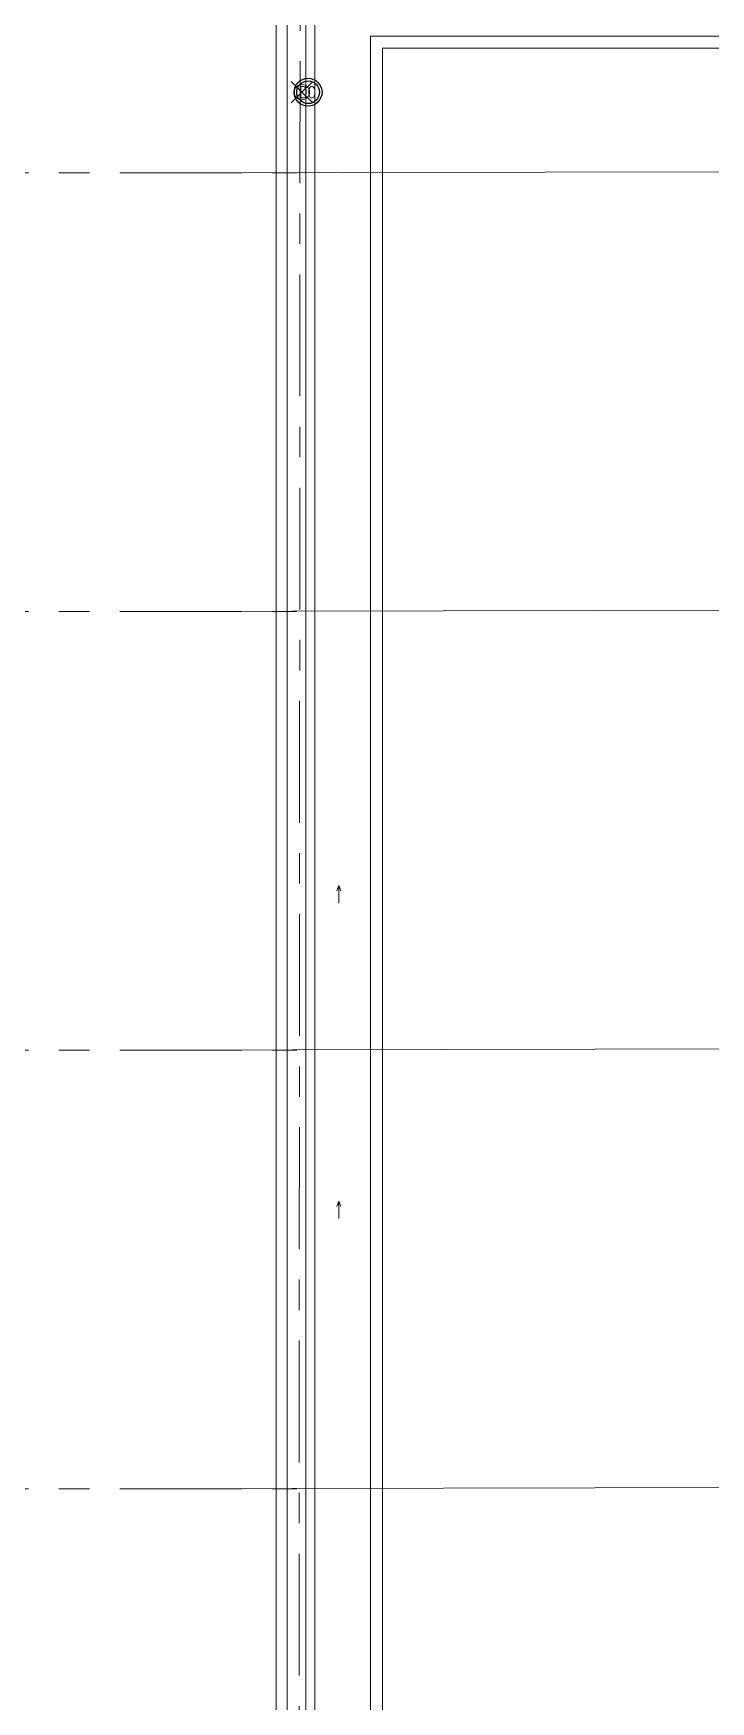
# Model space of a CAD drawing. Header units: millimetres. Extents: x -47219 to 440296, y -79832 to 7189.
# Drawn here: x 30439 to 41557, y -35519 to -8134 of the extents above; entities that cross this region are included whole.
import ezdxf

# ---------------------------------------------------------------- set-up
doc = ezdxf.new("R2010")
doc.units = ezdxf.units.MM
doc.linetypes.add('BLK_2 - 3RD STOREY  LOWER ROOF PLAN-archi clean_25 SEPT 2024$0$IDA - Grid Line', pattern=[3500, 2000, -500, 500, -500])
for name, color, linetype, lineweight in [('BLK_2 - 3RD STOREY  LOWER ROOF PLAN-archi clean_25 SEPT 2024$0$A-_DETA----_ED-1', 8, 'Continuous', 9), ('BLK_2 - 3RD STOREY  LOWER ROOF PLAN-archi clean_25 SEPT 2024$0$A-_GENM----_M-9', 8, 'Continuous', 9), ('BLK_2 - 3RD STOREY  LOWER ROOF PLAN-archi clean_25 SEPT 2024$0$A-_WALL----_E', 8, 'Continuous', 9), ('BLK_2 - 3RD STOREY  LOWER ROOF PLAN-archi clean_25 SEPT 2024$0$S-_ANOTGRID_E-1', 8, 'BLK_2 - 3RD STOREY  LOWER ROOF PLAN-archi clean_25 SEPT 2024$0$IDA - Grid Line', 9), ('M-_SPRKPIEX_E-', 1, 'Continuous', 30)]:
    doc.layers.add(name, color=color, linetype=linetype, lineweight=lineweight)
doc.layers.add('M-FIRE----_E-', color=12, linetype='Continuous')
doc.styles.add('TW_Romans', font='romans.shx', dxfattribs={"width": 0.8})

# ---------------------------------------------------------------- blocks, each defined once
blk = doc.blocks.new('Extinguisher')
at = {"layer": 'M-FIRE----_E-'}
for radius in [238, 195]:
    blk.add_circle((0, 0), radius, dxfattribs=at)
at = {"color": 7, "style": 'TW_Romans', "width": 0.8}
blk.add_text('DC', height=195, dxfattribs=at).set_placement((-151, -98))
blk = doc.blocks.new('BLK_2 - 3RD STOREY  LOWER ROOF PLAN-archi clean_25 SEPT 2024$0$blk2 drain arrow - blk2 drain arrow-4023115-BLK2 LOWER ROOF RAIN WATER DOWN PIPE')
at = {"layer": 'BLK_2 - 3RD STOREY  LOWER ROOF PLAN-archi clean_25 SEPT 2024$0$A-_GENM----_M-9'}
for p, q in [((-285, 0), (-198, 32)), ((0, 0), (-285, 0)), ((-285, 0), (-198, -32))]:
    blk.add_line(p, q, dxfattribs=at)
blk = doc.blocks.new('BLK_2 - 3RD STOREY  LOWER ROOF PLAN-archi clean_25 SEPT 2024$0$IDA- Fire Extinguisher - 3kg AB-3508500-BLK 2 LOWER ROOF PLAN')
at = {"layer": 'BLK_2 - 3RD STOREY  LOWER ROOF PLAN-archi clean_25 SEPT 2024$0$A-_DETA----_ED-1'}
for p in [(-177, 377), (177, 377), (-177, 23), (177, 23)]:
    blk.add_line(p, (0, 200), dxfattribs=at)
blk.add_circle((0, 200), 125, dxfattribs=at)
blk = doc.blocks.new('BLK_2 - 3RD STOREY  LOWER ROOF PLAN-archi clean_25 SEPT 2024')
at = {"layer": 'BLK_2 - 3RD STOREY  LOWER ROOF PLAN-archi clean_25 SEPT 2024$0$A-_WALL----_E'}
for p, q in [((-96895, -118227), (-96895, -38477)), ((-96715, -38627), (-96715, -118077)), ((-99117, -53152), (-59522, -53073)), ((-99117, -60352), (-59522, -60273)), ((-95865, -64852), (-95896, -64939)), ((-95865, -64852), (-95833, -64939)), ((-95865, -65137), (-95865, -64852)), ((-99117, -67552), (-59522, -67473)), ((-95865, -70032), (-95896, -70119)), ((-95865, -70032), (-95833, -70119)), ((-95865, -70317), (-95865, -70032)), ((-99117, -74752), (-59522, -74673))]:
    blk.add_line(p, q, dxfattribs=at)
for points in [[(-96258, -118021), (-96258, -38671), (-96408, -38671), (-96408, -118021)], [(-95347, -50907), (-83343, -50907), (-83343, -100753), (-95347, -100753)], [(-95147, -51107), (-83543, -51107), (-83543, -100553), (-95147, -100553)]]:
    blk.add_lwpolyline(points, close=True, dxfattribs=at)
at = {"layer": 'BLK_2 - 3RD STOREY  LOWER ROOF PLAN-archi clean_25 SEPT 2024$0$S-_ANOTGRID_E-1'}
for p, q in [((-96493, -37319), (-96545, -122559)), ((-141459, -53152), (-96555, -53152)), ((-141459, -60352), (-96555, -60352)), ((-141459, -67552), (-96555, -67552)), ((-141459, -74752), (-96555, -74752))]:
    blk.add_line(p, q, dxfattribs=at)
at = {"layer": 'BLK_2 - 3RD STOREY  LOWER ROOF PLAN-archi clean_25 SEPT 2024$0$A-_WALL----_E'}
for name, p, rotation in [('BLK_2 - 3RD STOREY  LOWER ROOF PLAN-archi clean_25 SEPT 2024$0$IDA- Fire Extinguisher - 3kg AB-3508500-BLK 2 LOWER ROOF PLAN', (-96670, -51827), 270), ('BLK_2 - 3RD STOREY  LOWER ROOF PLAN-archi clean_25 SEPT 2024$0$blk2 drain arrow - blk2 drain arrow-4023115-BLK2 LOWER ROOF RAIN WATER DOWN PIPE', (-95865, -65137), 269.9999999999997), ('BLK_2 - 3RD STOREY  LOWER ROOF PLAN-archi clean_25 SEPT 2024$0$blk2 drain arrow - blk2 drain arrow-4023115-BLK2 LOWER ROOF RAIN WATER DOWN PIPE', (-95865, -70317), 269.9999999999997)]:
    blk.add_blockref(name, p, dxfattribs=dict(at, rotation=rotation))

msp = doc.modelspace()

# ---------------------------------------------------------------- block references
at = {"layer": 'M-_SPRKPIEX_E-'}
msp.add_blockref('BLK_2 - 3RD STOREY  LOWER ROOF PLAN-archi clean_25 SEPT 2024', (131318.5, 42727.7), dxfattribs=at)
at = {"layer": 'M-FIRE----_E-', "xscale": 0.9600000000000002, "yscale": 0.9600000000000002, "zscale": 0.9600000000000002}
msp.add_blockref('Extinguisher', (34949.5, -9099.7), dxfattribs=at)

doc.saveas('drawing.dxf')
